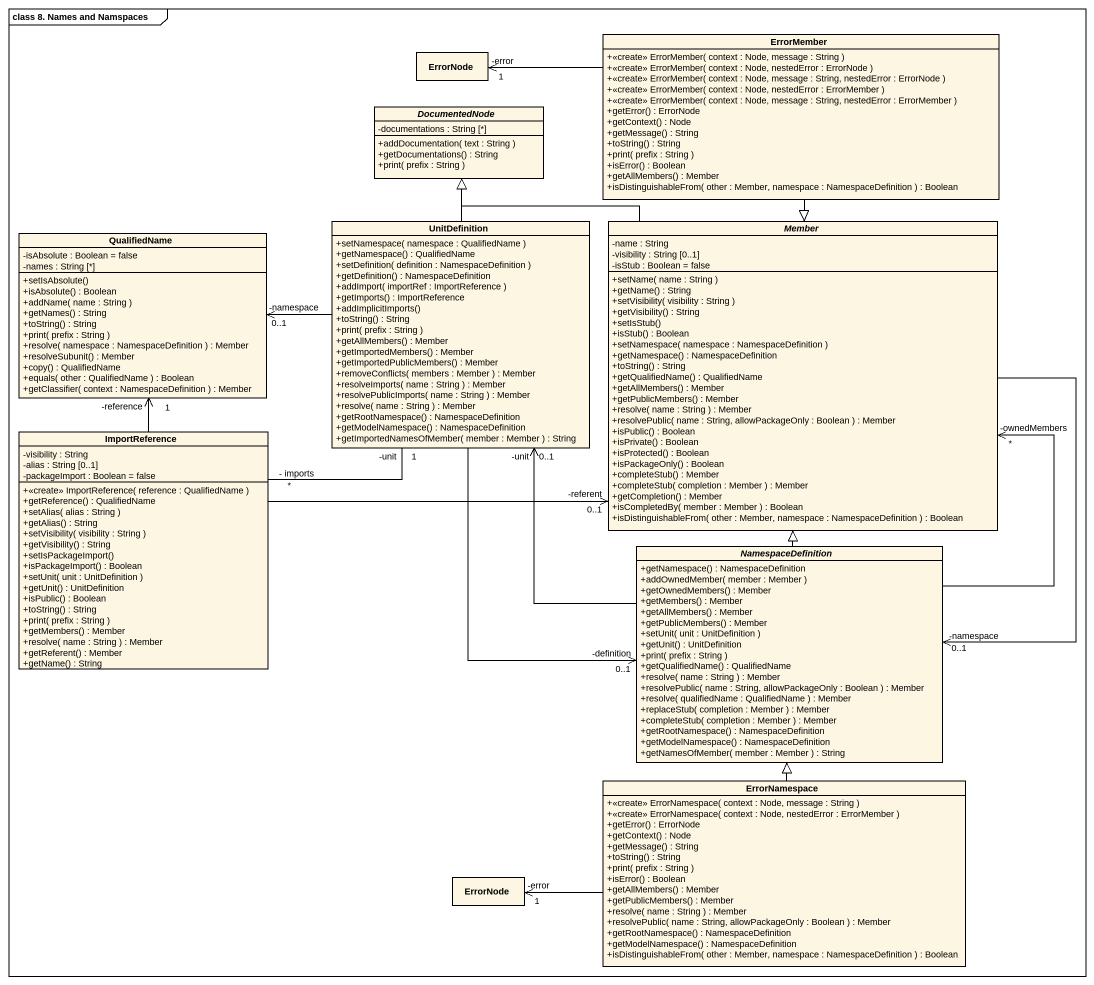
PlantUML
@startuml
mainframe class 8. Names and Namspaces
hide circle
hide empty members
skinparam classAttributeIconSize 0
class ErrorMember {
  +<<create>> ErrorMember( context : Node, message : String )
  +<<create>> ErrorMember( context : Node, nestedError : ErrorNode )
  +<<create>> ErrorMember( context : Node, message : String, nestedError : ErrorNode )
  +<<create>> ErrorMember( context : Node, nestedError : ErrorMember )
  +<<create>> ErrorMember( context : Node, message : String, nestedError : ErrorMember )
  +getError() : ErrorNode
  +getContext() : Node
  +getMessage() : String
  +toString() : String
  +print( prefix : String )
  +isError() : Boolean
  +getAllMembers() : Member
  +isDistinguishableFrom( other : Member, namespace : NamespaceDefinition ) : Boolean
}
class ErrorNode
abstract class DocumentedNode {
  -documentations : String [*]
  +addDocumentation( text : String )
  +getDocumentations() : String
  +print( prefix : String )
}
class QualifiedName {
  -isAbsolute : Boolean = false
  -names : String [*]
  +setIsAbsolute()
  +isAbsolute() : Boolean
  +addName( name : String )
  +getNames() : String
  +toString() : String
  +print( prefix : String )
  +resolve( namespace : NamespaceDefinition ) : Member
  +resolveSubunit() : Member
  +copy() : QualifiedName
  +equals( other : QualifiedName ) : Boolean
  +getClassifier( context : NamespaceDefinition ) : Member
}
class UnitDefinition {
  +setNamespace( namespace : QualifiedName )
  +getNamespace() : QualifiedName
  +setDefinition( definition : NamespaceDefinition )
  +getDefinition() : NamespaceDefinition
  +addImport( importRef : ImportReference )
  +getImports() : ImportReference
  +addImplicitImports()
  +toString() : String
  +print( prefix : String )
  +getAllMembers() : Member
  +getImportedMembers() : Member
  +getImportedPublicMembers() : Member
  +removeConflicts( members : Member ) : Member
  +resolveImports( name : String ) : Member
  +resolvePublicImports( name : String ) : Member
  +resolve( name : String ) : Member
  +getRootNamespace() : NamespaceDefinition
  +getModelNamespace() : NamespaceDefinition
  +getImportedNamesOfMember( member : Member ) : String
}
abstract class Member {
  -name : String
  -visibility : String [0..1]
  -isStub : Boolean = false
  +setName( name : String )
  +getName() : String
  +setVisibility( visibility : String )
  +getVisibility() : String
  +setIsStub()
  +isStub() : Boolean
  +setNamespace( namespace : NamespaceDefinition )
  +getNamespace() : NamespaceDefinition
  +toString() : String
  +getQualifiedName() : QualifiedName
  +getAllMembers() : Member
  +getPublicMembers() : Member
  +resolve( name : String ) : Member
  +resolvePublic( name : String, allowPackageOnly : Boolean ) : Member
  +isPublic() : Boolean
  +isPrivate() : Boolean
  +isProtected() : Boolean
  +isPackageOnly() : Boolean
  +completeStub() : Member
  +completeStub( completion : Member ) : Member
  +getCompletion() : Member
  +isCompletedBy( member : Member ) : Boolean
  +isDistinguishableFrom( other : Member, namespace : NamespaceDefinition ) : Boolean
}
class ImportReference {
  -visibility : String
  -alias : String [0..1]
  -packageImport : Boolean = false
  +<<create>> ImportReference( reference : QualifiedName )
  +getReference() : QualifiedName
  +setAlias( alias : String )
  +getAlias() : String
  +setVisibility( visibility : String )
  +getVisibility() : String
  +setIsPackageImport()
  +isPackageImport() : Boolean
  +setUnit( unit : UnitDefinition )
  +getUnit() : UnitDefinition
  +isPublic() : Boolean
  +toString() : String
  +print( prefix : String )
  +getMembers() : Member
  +resolve( name : String ) : Member
  +getReferent() : Member
  +getName() : String
}
abstract class NamespaceDefinition {
  +getNamespace() : NamespaceDefinition
  +addOwnedMember( member : Member )
  +getOwnedMembers() : Member
  +getMembers() : Member
  +getAllMembers() : Member
  +getPublicMembers() : Member
  +setUnit( unit : UnitDefinition )
  +getUnit() : UnitDefinition
  +print( prefix : String )
  +getQualifiedName() : QualifiedName
  +resolve( name : String ) : Member
  +resolvePublic( name : String, allowPackageOnly : Boolean ) : Member
  +resolve( qualifiedName : QualifiedName ) : Member
  +replaceStub( completion : Member ) : Member
  +completeStub( completion : Member ) : Member
  +getRootNamespace() : NamespaceDefinition
  +getModelNamespace() : NamespaceDefinition
  +getNamesOfMember( member : Member ) : String
}
class ErrorNamespace {
  +<<create>> ErrorNamespace( context : Node, message : String )
  +<<create>> ErrorNamespace( context : Node, nestedError : ErrorMember )
  +getError() : ErrorNode
  +getContext() : Node
  +getMessage() : String
  +toString() : String
  +print( prefix : String )
  +isError() : Boolean
  +getAllMembers() : Member
  +getPublicMembers() : Member
  +resolve( name : String ) : Member
  +resolvePublic( name : String, allowPackageOnly : Boolean ) : Member
  +getRootNamespace() : NamespaceDefinition
  +getModelNamespace() : NamespaceDefinition
  +isDistinguishableFrom( other : Member, namespace : NamespaceDefinition ) : Boolean
}
class "ErrorNode" as ErrorNode_2
ErrorMember -left-> "-error\n1" ErrorNode
ErrorMember --|> Member
UnitDefinition -up-|> DocumentedNode
UnitDefinition -left-> "-namespace\n0..1" QualifiedName
UnitDefinition "-unit\n1" -- "- imports\n*" ImportReference
UnitDefinition --> "-definition\n0..1" NamespaceDefinition
Member -up-|> DocumentedNode
Member --> "-namespace\n0..1" NamespaceDefinition
ImportReference -up-> "-reference\n1" QualifiedName
ImportReference -right-> "-referent\n0..1" Member
NamespaceDefinition -up-> "-unit\n0..1" UnitDefinition
NamespaceDefinition -up-|> Member
NamespaceDefinition -up-> "-ownedMembers\n*" Member
ErrorNamespace -up-|> NamespaceDefinition
ErrorNamespace -left-> "-error\n1" ErrorNode_2
@enduml
